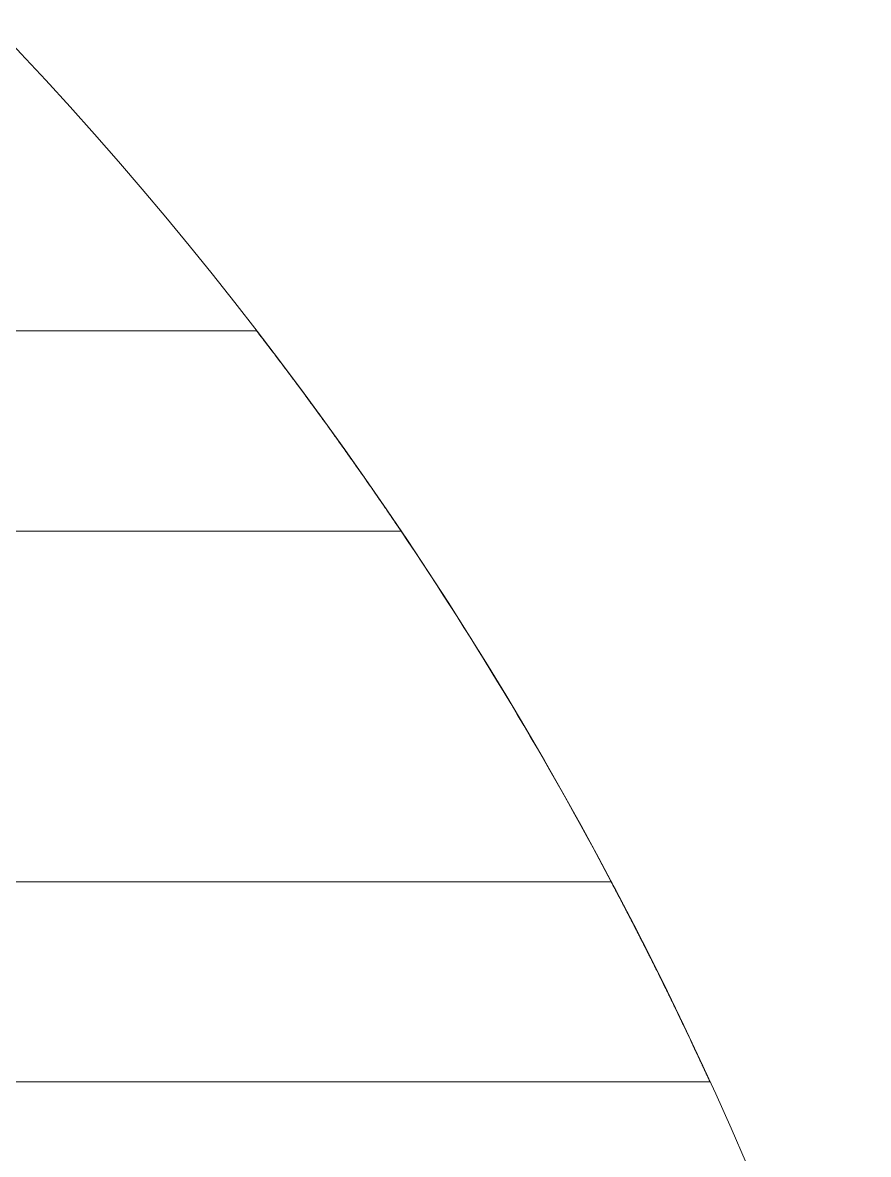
# Model space of a CAD drawing. Header units: millimetres. Extents: x 2680 to 2954, y 1171 to 1387.
# Drawn here: x 2947.2 to 2952.83, y 1288.74 to 1296.28 of the extents above; entities that cross this region are included whole.
import ezdxf

# ---------------------------------------------------------------- set-up
doc = ezdxf.new("R2010")
doc.units = ezdxf.units.MM

msp = doc.modelspace()

# ---------------------------------------------------------------- linework, layer by layer
at = {"color": 7, "linetype": 'Continuous', "lineweight": 15, "extrusion": (-0.253745, -3.38569e-15, 0.967271)}
for p, q in [((2948.758, 1294.2249, 71.5519), (2942.7523, 1294.2249, 69.9764)), ((2949.7196, 1292.8916, 71.8041), (2943.7684, 1292.8916, 70.2429)), ((2951.1181, 1290.5582, 72.171), (2945.141, 1290.5582, 70.603)), ((2951.7766, 1289.2249, 72.3437), (2945.7353, 1289.2249, 70.7589))]:
    msp.add_line(p, q, dxfattribs=at)
for start, end in [(108.92464, 251.07536), (108.92464, 251.07536), (118.71934, 124.8499), (118.71934, 124.8499), (118.71934, 124.8499), (118.71934, 124.8499), (118.71934, 124.8499), (118.71934, 124.8499), (118.71934, 124.8499), (118.71934, 124.8499), (118.71934, 124.8499), (118.71934, 124.8499), (118.71934, 124.8499), (118.71934, 124.8499), (118.71934, 124.8499), (118.71934, 124.8499)]:
    msp.add_arc((-1278.2249, 2850.3351, -679.0231), 25.6667, start, end, dxfattribs=at)
at = {"color": 7, "linetype": 'Continuous', "lineweight": 15}
for points, knots in [([(2949.7196, 1292.8916, 71.8041), (2949.699, 1292.9221, 71.7987), (2949.6578, 1292.9831, 71.7879), (2949.5957, 1293.074, 71.7716), (2949.533, 1293.165, 71.7551), (2949.4699, 1293.2557, 71.7386), (2949.4066, 1293.3458, 71.722), (2949.3451, 1293.4326, 71.7059), (2949.2856, 1293.5159, 71.6902), (2949.2282, 1293.5956, 71.6752), (2949.1715, 1293.6736, 71.6603), (2949.116, 1293.7495, 71.6458), (2949.062, 1293.8227, 71.6316), (2949.0112, 1293.891, 71.6183), (2948.9642, 1293.954, 71.6059), (2948.9256, 1294.0053, 71.5958), (2948.8941, 1294.0469, 71.5875), (2948.8688, 1294.0803, 71.5809), (2948.8458, 1294.1105, 71.5749), (2948.8253, 1294.1373, 71.5695), (2948.8073, 1294.1608, 71.5648), (2948.7917, 1294.1812, 71.5607), (2948.7787, 1294.1981, 71.5573), (2948.7686, 1294.2112, 71.5546), (2948.7622, 1294.2195, 71.5529), (2948.7587, 1294.2241, 71.552), (2948.7582, 1294.2246, 71.5519), (2948.758, 1294.2249, 71.5519)], [0, 0, 0, 0, 0.047362, 0.094761, 0.142124, 0.190916, 0.239748, 0.288538, 0.334892, 0.381286, 0.427635, 0.47571, 0.523838, 0.571902, 0.618188, 0.66447, 0.696129, 0.727813, 0.759468, 0.790381, 0.821322, 0.852231, 0.884384, 0.916575, 0.948725, 0.974319, 1, 1, 1, 1]), ([(2948.758, 1294.2249, 71.5519), (2948.7583, 1294.2246, 71.5519), (2948.7587, 1294.224, 71.552), (2948.7624, 1294.2192, 71.553), (2948.7683, 1294.2116, 71.5545), (2948.7776, 1294.1995, 71.557), (2948.7911, 1294.1819, 71.5605), (2948.81, 1294.1574, 71.5655), (2948.8327, 1294.1276, 71.5714), (2948.8597, 1294.0922, 71.5785), (2948.8909, 1294.0512, 71.5867), (2948.9262, 1294.0044, 71.596), (2948.9648, 1293.9531, 71.6061), (2949.0087, 1293.8945, 71.6176), (2949.0576, 1293.8286, 71.6304), (2949.112, 1293.7549, 71.6447), (2949.1691, 1293.6769, 71.6597), (2949.2245, 1293.6007, 71.6742), (2949.2769, 1293.528, 71.688), (2949.3259, 1293.4595, 71.7008), (2949.376, 1293.3891, 71.714), (2949.4269, 1293.3169, 71.7273), (2949.4787, 1293.243, 71.7409), (2949.5291, 1293.1706, 71.7541), (2949.5778, 1293.0999, 71.7669), (2949.6251, 1293.031, 71.7793), (2949.6724, 1292.9616, 71.7917), (2949.7038, 1292.9149, 71.8), (2949.7196, 1292.8916, 71.8041)], [0, 0, 0, 0, 0.027139, 0.054278, 0.081828, 0.109378, 0.146477, 0.183577, 0.221583, 0.259591, 0.300235, 0.340882, 0.382368, 0.423858, 0.472177, 0.520499, 0.569779, 0.619061, 0.658068, 0.697099, 0.736108, 0.775965, 0.815844, 0.855701, 0.891644, 0.927586, 0.963793, 1, 1, 1, 1]), ([(2949.7196, 1292.8916, 71.8041), (2949.699, 1292.9221, 71.7987), (2949.6578, 1292.9831, 71.7879), (2949.5957, 1293.074, 71.7716), (2949.533, 1293.165, 71.7551), (2949.4699, 1293.2557, 71.7386), (2949.4066, 1293.3458, 71.722), (2949.3451, 1293.4326, 71.7059), (2949.2856, 1293.5159, 71.6902), (2949.2282, 1293.5956, 71.6752), (2949.1715, 1293.6736, 71.6603), (2949.116, 1293.7495, 71.6458), (2949.062, 1293.8227, 71.6316), (2949.0112, 1293.891, 71.6183), (2948.9642, 1293.954, 71.6059), (2948.9256, 1294.0053, 71.5958), (2948.8941, 1294.0469, 71.5875), (2948.8688, 1294.0803, 71.5809), (2948.8458, 1294.1105, 71.5749), (2948.8253, 1294.1373, 71.5695), (2948.8073, 1294.1608, 71.5648), (2948.7917, 1294.1812, 71.5607), (2948.7787, 1294.1981, 71.5573), (2948.7686, 1294.2112, 71.5546), (2948.7622, 1294.2195, 71.5529), (2948.7587, 1294.2241, 71.552), (2948.7582, 1294.2246, 71.5519), (2948.758, 1294.2249, 71.5519)], [0, 0, 0, 0, 0.047362, 0.094761, 0.142124, 0.190916, 0.239749, 0.288537, 0.334893, 0.381286, 0.427635, 0.47571, 0.523838, 0.571902, 0.618189, 0.66447, 0.696129, 0.727813, 0.759468, 0.790382, 0.821322, 0.852232, 0.884384, 0.916576, 0.948724, 0.97432, 1, 1, 1, 1]), ([(2948.758, 1294.2249, 71.5519), (2948.7583, 1294.2246, 71.5519), (2948.7587, 1294.224, 71.552), (2948.7624, 1294.2192, 71.553), (2948.7683, 1294.2116, 71.5545), (2948.7776, 1294.1995, 71.557), (2948.7911, 1294.1819, 71.5605), (2948.81, 1294.1574, 71.5655), (2948.8327, 1294.1276, 71.5714), (2948.8597, 1294.0922, 71.5785), (2948.8909, 1294.0512, 71.5867), (2948.9262, 1294.0044, 71.596), (2948.9648, 1293.9531, 71.6061), (2949.0087, 1293.8945, 71.6176), (2949.0576, 1293.8286, 71.6304), (2949.112, 1293.7549, 71.6447), (2949.1691, 1293.6769, 71.6597), (2949.2245, 1293.6007, 71.6742), (2949.2769, 1293.528, 71.688), (2949.3259, 1293.4595, 71.7008), (2949.376, 1293.3891, 71.714), (2949.4269, 1293.3169, 71.7273), (2949.4787, 1293.243, 71.7409), (2949.5291, 1293.1706, 71.7541), (2949.5778, 1293.0999, 71.7669), (2949.6251, 1293.031, 71.7793), (2949.6724, 1292.9616, 71.7917), (2949.7038, 1292.9149, 71.8), (2949.7196, 1292.8916, 71.8041)], [0, 0, 0, 0, 0.027137, 0.054277, 0.081827, 0.109378, 0.146476, 0.183577, 0.221582, 0.25959, 0.300234, 0.340882, 0.382368, 0.423858, 0.472176, 0.520499, 0.569779, 0.619061, 0.658067, 0.697099, 0.736108, 0.775964, 0.815844, 0.855701, 0.891644, 0.927586, 0.963793, 1, 1, 1, 1]), ([(2949.7196, 1292.8916, 71.8041), (2949.699, 1292.9221, 71.7987), (2949.6578, 1292.9831, 71.7879), (2949.5957, 1293.074, 71.7716), (2949.533, 1293.165, 71.7551), (2949.4699, 1293.2557, 71.7386), (2949.4066, 1293.3458, 71.722), (2949.3451, 1293.4326, 71.7059), (2949.2856, 1293.5159, 71.6902), (2949.2282, 1293.5956, 71.6752), (2949.1715, 1293.6736, 71.6603), (2949.116, 1293.7495, 71.6458), (2949.062, 1293.8227, 71.6316), (2949.0112, 1293.891, 71.6183), (2948.9642, 1293.954, 71.6059), (2948.9256, 1294.0053, 71.5958), (2948.8941, 1294.0469, 71.5875), (2948.8688, 1294.0803, 71.5809), (2948.8458, 1294.1105, 71.5749), (2948.8253, 1294.1373, 71.5695), (2948.8073, 1294.1608, 71.5648), (2948.7917, 1294.1812, 71.5607), (2948.7787, 1294.1981, 71.5573), (2948.7686, 1294.2112, 71.5546), (2948.7622, 1294.2195, 71.5529), (2948.7587, 1294.2241, 71.552), (2948.7582, 1294.2246, 71.5519), (2948.758, 1294.2249, 71.5519)], [0, 0, 0, 0, 0.047362, 0.094761, 0.142124, 0.190916, 0.239749, 0.288537, 0.334893, 0.381286, 0.427635, 0.47571, 0.523838, 0.571902, 0.618189, 0.66447, 0.696129, 0.727813, 0.759468, 0.790382, 0.821322, 0.852232, 0.884384, 0.916576, 0.948724, 0.97432, 1, 1, 1, 1]), ([(2948.758, 1294.2249, 71.5519), (2948.7583, 1294.2246, 71.5519), (2948.7587, 1294.224, 71.552), (2948.7624, 1294.2192, 71.553), (2948.7683, 1294.2116, 71.5545), (2948.7776, 1294.1995, 71.557), (2948.7911, 1294.1819, 71.5605), (2948.81, 1294.1574, 71.5655), (2948.8327, 1294.1276, 71.5714), (2948.8597, 1294.0922, 71.5785), (2948.8909, 1294.0512, 71.5867), (2948.9262, 1294.0044, 71.596), (2948.9648, 1293.9531, 71.6061), (2949.0087, 1293.8945, 71.6176), (2949.0576, 1293.8286, 71.6304), (2949.112, 1293.7549, 71.6447), (2949.1691, 1293.6769, 71.6597), (2949.2245, 1293.6007, 71.6742), (2949.2769, 1293.528, 71.688), (2949.3259, 1293.4595, 71.7008), (2949.376, 1293.3891, 71.714), (2949.4269, 1293.3169, 71.7273), (2949.4787, 1293.243, 71.7409), (2949.5291, 1293.1706, 71.7541), (2949.5778, 1293.0999, 71.7669), (2949.6251, 1293.031, 71.7793), (2949.6724, 1292.9616, 71.7917), (2949.7038, 1292.9149, 71.8), (2949.7196, 1292.8916, 71.8041)], [0, 0, 0, 0, 0.027137, 0.054277, 0.081827, 0.109378, 0.146476, 0.183577, 0.221582, 0.25959, 0.300234, 0.340882, 0.382368, 0.423858, 0.472176, 0.520499, 0.569779, 0.619061, 0.658067, 0.697099, 0.736108, 0.775964, 0.815844, 0.855701, 0.891644, 0.927586, 0.963793, 1, 1, 1, 1]), ([(2948.758, 1294.2249, 71.5519), (2948.7583, 1294.2246, 71.5519), (2948.7587, 1294.224, 71.552), (2948.7624, 1294.2192, 71.553), (2948.7683, 1294.2116, 71.5545), (2948.7776, 1294.1995, 71.557), (2948.7911, 1294.1819, 71.5605), (2948.81, 1294.1574, 71.5655), (2948.8327, 1294.1276, 71.5714), (2948.8597, 1294.0922, 71.5785), (2948.8909, 1294.0512, 71.5867), (2948.9262, 1294.0044, 71.596), (2948.9648, 1293.9531, 71.6061), (2949.0087, 1293.8945, 71.6176), (2949.0576, 1293.8286, 71.6304), (2949.112, 1293.7549, 71.6447), (2949.1691, 1293.6769, 71.6597), (2949.2245, 1293.6007, 71.6742), (2949.2769, 1293.528, 71.688), (2949.3259, 1293.4595, 71.7008), (2949.376, 1293.3891, 71.714), (2949.4269, 1293.3169, 71.7273), (2949.4787, 1293.243, 71.7409), (2949.5291, 1293.1706, 71.7541), (2949.5778, 1293.0999, 71.7669), (2949.6251, 1293.031, 71.7793), (2949.6724, 1292.9616, 71.7917), (2949.7038, 1292.9149, 71.8), (2949.7196, 1292.8916, 71.8041)], [0, 0, 0, 0, 0.027139, 0.054277, 0.081827, 0.109377, 0.146475, 0.183578, 0.221583, 0.25959, 0.300234, 0.340883, 0.382368, 0.423858, 0.472177, 0.520499, 0.569778, 0.619061, 0.658067, 0.697099, 0.736108, 0.775964, 0.815844, 0.855701, 0.891644, 0.927586, 0.963793, 1, 1, 1, 1]), ([(2949.7196, 1292.8916, 71.8041), (2949.699, 1292.9221, 71.7987), (2949.6578, 1292.9831, 71.7879), (2949.5957, 1293.074, 71.7716), (2949.533, 1293.165, 71.7551), (2949.4699, 1293.2557, 71.7386), (2949.4066, 1293.3458, 71.722), (2949.3451, 1293.4326, 71.7059), (2949.2856, 1293.5159, 71.6902), (2949.2282, 1293.5956, 71.6752), (2949.1715, 1293.6736, 71.6603), (2949.116, 1293.7495, 71.6458), (2949.062, 1293.8227, 71.6316), (2949.0112, 1293.891, 71.6183), (2948.9642, 1293.954, 71.6059), (2948.9256, 1294.0053, 71.5958), (2948.8941, 1294.0469, 71.5875), (2948.8688, 1294.0803, 71.5809), (2948.8458, 1294.1105, 71.5749), (2948.8253, 1294.1373, 71.5695), (2948.8073, 1294.1608, 71.5648), (2948.7917, 1294.1812, 71.5607), (2948.7787, 1294.1981, 71.5573), (2948.7686, 1294.2112, 71.5546), (2948.7622, 1294.2195, 71.5529), (2948.7587, 1294.2241, 71.552), (2948.7582, 1294.2246, 71.5519), (2948.758, 1294.2249, 71.5519)], [0, 0, 0, 0, 0.0473616, 0.0947614, 0.1421239, 0.1909159, 0.2397489, 0.2885374, 0.3348931, 0.3812856, 0.4276354, 0.4757103, 0.5238387, 0.5719021, 0.6181897, 0.6644704, 0.6961305, 0.7278141, 0.759469, 0.7903815, 0.8213233, 0.8522302, 0.8843852, 0.916577, 0.9487244, 0.97432, 1, 1, 1, 1]), ([(2948.758, 1294.2249, 71.5519), (2948.7583, 1294.2246, 71.5519), (2948.7587, 1294.224, 71.552), (2948.7624, 1294.2192, 71.553), (2948.7683, 1294.2116, 71.5545), (2948.7776, 1294.1995, 71.557), (2948.7911, 1294.1819, 71.5605), (2948.81, 1294.1574, 71.5655), (2948.8327, 1294.1276, 71.5714), (2948.8597, 1294.0922, 71.5785), (2948.8909, 1294.0512, 71.5867), (2948.9262, 1294.0044, 71.596), (2948.9648, 1293.9531, 71.6061), (2949.0087, 1293.8945, 71.6176), (2949.0576, 1293.8286, 71.6304), (2949.112, 1293.7549, 71.6447), (2949.1691, 1293.6769, 71.6597), (2949.2245, 1293.6007, 71.6742), (2949.2769, 1293.528, 71.688), (2949.3259, 1293.4595, 71.7008), (2949.376, 1293.3891, 71.714), (2949.4269, 1293.3169, 71.7273), (2949.4787, 1293.243, 71.7409), (2949.5291, 1293.1706, 71.7541), (2949.5778, 1293.0999, 71.7669), (2949.6251, 1293.031, 71.7793), (2949.6724, 1292.9616, 71.7917), (2949.7038, 1292.9149, 71.8), (2949.7196, 1292.8916, 71.8041)], [0, 0, 0, 0, 0.027137, 0.054277, 0.081827, 0.109378, 0.146476, 0.183577, 0.221582, 0.25959, 0.300234, 0.340882, 0.382368, 0.423858, 0.472176, 0.520499, 0.569779, 0.619061, 0.658067, 0.697099, 0.736108, 0.775964, 0.815844, 0.855701, 0.891644, 0.927586, 0.963793, 1, 1, 1, 1]), ([(2948.758, 1294.2249, 71.5519), (2948.7583, 1294.2246, 71.5519), (2948.7587, 1294.224, 71.552), (2948.7624, 1294.2192, 71.553), (2948.7683, 1294.2116, 71.5545), (2948.7776, 1294.1995, 71.557), (2948.7911, 1294.1819, 71.5605), (2948.81, 1294.1574, 71.5655), (2948.8327, 1294.1276, 71.5714), (2948.8597, 1294.0922, 71.5785), (2948.8909, 1294.0512, 71.5867), (2948.9262, 1294.0044, 71.596), (2948.9648, 1293.9531, 71.6061), (2949.0087, 1293.8945, 71.6176), (2949.0576, 1293.8286, 71.6304), (2949.112, 1293.7549, 71.6447), (2949.1691, 1293.6769, 71.6597), (2949.2245, 1293.6007, 71.6742), (2949.2769, 1293.528, 71.688), (2949.3259, 1293.4595, 71.7008), (2949.376, 1293.3891, 71.714), (2949.4269, 1293.3169, 71.7273), (2949.4787, 1293.243, 71.7409), (2949.5291, 1293.1706, 71.7541), (2949.5778, 1293.0999, 71.7669), (2949.6251, 1293.031, 71.7793), (2949.6724, 1292.9616, 71.7917), (2949.7038, 1292.9149, 71.8), (2949.7196, 1292.8916, 71.8041)], [0, 0, 0, 0, 0.0271382, 0.0542773, 0.0818273, 0.1093779, 0.1464764, 0.1835767, 0.2215821, 0.2595907, 0.3002342, 0.3408818, 0.3823684, 0.4238582, 0.4721763, 0.5204986, 0.5697783, 0.6190611, 0.6580676, 0.697099, 0.7361081, 0.7759645, 0.8158438, 0.8557012, 0.8916439, 0.9275865, 0.9637934, 1, 1, 1, 1]), ([(2948.758, 1294.2249, 71.5519), (2948.7583, 1294.2246, 71.5519), (2948.7587, 1294.224, 71.552), (2948.7624, 1294.2192, 71.553), (2948.7683, 1294.2116, 71.5546), (2948.7776, 1294.1995, 71.557), (2948.7911, 1294.1819, 71.5605), (2948.81, 1294.1574, 71.5655), (2948.8327, 1294.1276, 71.5714), (2948.8597, 1294.0922, 71.5785), (2948.8909, 1294.0512, 71.5867), (2948.9262, 1294.0044, 71.596), (2948.9648, 1293.9531, 71.6061), (2949.0087, 1293.8945, 71.6176), (2949.0576, 1293.8286, 71.6304), (2949.112, 1293.7549, 71.6447), (2949.1691, 1293.6769, 71.6597), (2949.2245, 1293.6007, 71.6742), (2949.2769, 1293.528, 71.688), (2949.3259, 1293.4595, 71.7008), (2949.376, 1293.3891, 71.714), (2949.4269, 1293.3169, 71.7273), (2949.4787, 1293.243, 71.7409), (2949.5291, 1293.1706, 71.7541), (2949.5778, 1293.0999, 71.7669), (2949.6251, 1293.031, 71.7793), (2949.6724, 1292.9616, 71.7917), (2949.7038, 1292.9149, 71.8), (2949.7196, 1292.8916, 71.8041)], [0, 0, 0, 0, 0.027139, 0.054277, 0.081827, 0.109378, 0.146477, 0.183577, 0.221583, 0.259591, 0.300235, 0.340882, 0.382369, 0.423858, 0.472176, 0.520499, 0.569779, 0.619061, 0.658068, 0.697099, 0.736108, 0.775965, 0.815844, 0.855701, 0.891644, 0.927586, 0.963793, 1, 1, 1, 1]), ([(2949.7196, 1292.8916, 71.8041), (2949.699, 1292.9221, 71.7987), (2949.6578, 1292.9831, 71.7879), (2949.5957, 1293.074, 71.7716), (2949.533, 1293.165, 71.7551), (2949.4699, 1293.2557, 71.7386), (2949.4066, 1293.3458, 71.722), (2949.3451, 1293.4326, 71.7059), (2949.2856, 1293.5159, 71.6902), (2949.2282, 1293.5956, 71.6752), (2949.1715, 1293.6736, 71.6603), (2949.116, 1293.7495, 71.6458), (2949.062, 1293.8227, 71.6316), (2949.0112, 1293.891, 71.6183), (2948.9642, 1293.954, 71.6059), (2948.9256, 1294.0053, 71.5958), (2948.8941, 1294.0469, 71.5875), (2948.8688, 1294.0803, 71.5809), (2948.8458, 1294.1105, 71.5749), (2948.8253, 1294.1373, 71.5695), (2948.8073, 1294.1608, 71.5648), (2948.7917, 1294.1812, 71.5607), (2948.7787, 1294.1981, 71.5573), (2948.7686, 1294.2112, 71.5546), (2948.7622, 1294.2195, 71.5529), (2948.7587, 1294.2241, 71.552), (2948.7582, 1294.2246, 71.5519), (2948.758, 1294.2249, 71.5519)], [0, 0, 0, 0, 0.047362, 0.094761, 0.142124, 0.190916, 0.239749, 0.288537, 0.334893, 0.381286, 0.427635, 0.47571, 0.523838, 0.571902, 0.618189, 0.66447, 0.696129, 0.727813, 0.759468, 0.790382, 0.821322, 0.852232, 0.884384, 0.916576, 0.948724, 0.97432, 1, 1, 1, 1]), ([(2949.7196, 1292.8916, 71.8041), (2949.699, 1292.9221, 71.7987), (2949.6578, 1292.9831, 71.7879), (2949.5957, 1293.074, 71.7716), (2949.533, 1293.165, 71.7551), (2949.4699, 1293.2557, 71.7386), (2949.4066, 1293.3458, 71.722), (2949.3451, 1293.4326, 71.7059), (2949.2856, 1293.5159, 71.6902), (2949.2282, 1293.5956, 71.6752), (2949.1715, 1293.6736, 71.6603), (2949.116, 1293.7495, 71.6458), (2949.062, 1293.8227, 71.6316), (2949.0112, 1293.891, 71.6183), (2948.9642, 1293.954, 71.6059), (2948.9256, 1294.0053, 71.5958), (2948.8941, 1294.0469, 71.5875), (2948.8688, 1294.0803, 71.5809), (2948.8458, 1294.1105, 71.5749), (2948.8253, 1294.1373, 71.5695), (2948.8073, 1294.1608, 71.5648), (2948.7917, 1294.1812, 71.5607), (2948.7787, 1294.1981, 71.5573), (2948.7686, 1294.2112, 71.5546), (2948.7622, 1294.2195, 71.5529), (2948.7587, 1294.2241, 71.552), (2948.7582, 1294.2246, 71.5519), (2948.758, 1294.2249, 71.5519)], [0, 0, 0, 0, 0.047362, 0.094761, 0.142124, 0.190916, 0.239748, 0.288538, 0.334892, 0.381286, 0.427635, 0.47571, 0.523838, 0.571901, 0.618188, 0.664469, 0.69613, 0.727813, 0.759467, 0.79038, 0.821322, 0.85223, 0.884384, 0.916574, 0.948724, 0.974319, 1, 1, 1, 1]), ([(2949.7196, 1292.8916, 71.8041), (2949.699, 1292.9221, 71.7987), (2949.6578, 1292.9831, 71.7879), (2949.5957, 1293.074, 71.7716), (2949.533, 1293.165, 71.7551), (2949.4699, 1293.2557, 71.7386), (2949.4066, 1293.3458, 71.722), (2949.3451, 1293.4326, 71.7059), (2949.2856, 1293.5159, 71.6902), (2949.2282, 1293.5956, 71.6752), (2949.1715, 1293.6736, 71.6603), (2949.116, 1293.7495, 71.6458), (2949.062, 1293.8227, 71.6316), (2949.0112, 1293.891, 71.6183), (2948.9642, 1293.954, 71.6059), (2948.9256, 1294.0053, 71.5958), (2948.8941, 1294.0469, 71.5875), (2948.8688, 1294.0803, 71.5809), (2948.8458, 1294.1105, 71.5749), (2948.8253, 1294.1373, 71.5695), (2948.8073, 1294.1608, 71.5648), (2948.7917, 1294.1812, 71.5607), (2948.7787, 1294.1981, 71.5573), (2948.7686, 1294.2112, 71.5546), (2948.7622, 1294.2195, 71.5529), (2948.7587, 1294.2241, 71.552), (2948.7582, 1294.2246, 71.5519), (2948.758, 1294.2249, 71.5519)], [0, 0, 0, 0, 0.047362, 0.094761, 0.142124, 0.190916, 0.239748, 0.288538, 0.334892, 0.381286, 0.427635, 0.47571, 0.523838, 0.571902, 0.618188, 0.66447, 0.696129, 0.727813, 0.759468, 0.790381, 0.821322, 0.852231, 0.884384, 0.916575, 0.948725, 0.97432, 1, 1, 1, 1]), ([(2951.1181, 1290.5582, 72.171), (2951.1323, 1290.5314, 72.1747), (2951.1608, 1290.4775, 72.1822), (2951.203, 1290.3969, 72.1932), (2951.2451, 1290.3158, 72.2043), (2951.2869, 1290.2345, 72.2152), (2951.3282, 1290.1533, 72.2261), (2951.3683, 1290.0741, 72.2366), (2951.407, 1289.9969, 72.2468), (2951.4442, 1289.9221, 72.2565), (2951.4805, 1289.8485, 72.266), (2951.5157, 1289.7765, 72.2753), (2951.5498, 1289.7064, 72.2842), (2951.5807, 1289.6423, 72.2923), (2951.6086, 1289.5839, 72.2996), (2951.6337, 1289.5312, 72.3062), (2951.6574, 1289.4811, 72.3124), (2951.6794, 1289.4343, 72.3182), (2951.6997, 1289.391, 72.3235), (2951.7169, 1289.3541, 72.3281), (2951.7314, 1289.323, 72.3318), (2951.7433, 1289.2972, 72.335), (2951.7536, 1289.2748, 72.3377), (2951.7622, 1289.2563, 72.3399), (2951.7689, 1289.2417, 72.3417), (2951.7734, 1289.2319, 72.3429), (2951.7761, 1289.226, 72.3436), (2951.7765, 1289.2253, 72.3437), (2951.7766, 1289.2249, 72.3437)], [0, 0, 0, 0, 0.041279, 0.082587, 0.123864, 0.166303, 0.208775, 0.251211, 0.292522, 0.333867, 0.375175, 0.417922, 0.460712, 0.503455, 0.541102, 0.578783, 0.616428, 0.655468, 0.69455, 0.733588, 0.766951, 0.800342, 0.833704, 0.868214, 0.902758, 0.937267, 0.968581, 1, 1, 1, 1]), ([(2951.7766, 1289.2249, 72.3437), (2951.7764, 1289.2255, 72.3436), (2951.7758, 1289.2266, 72.3435), (2951.7715, 1289.2361, 72.3424), (2951.764, 1289.2523, 72.3404), (2951.7528, 1289.2768, 72.3375), (2951.738, 1289.3087, 72.3336), (2951.7198, 1289.3479, 72.3288), (2951.6985, 1289.3937, 72.3232), (2951.674, 1289.446, 72.3168), (2951.6463, 1289.5046, 72.3095), (2951.6152, 1289.5702, 72.3014), (2951.5809, 1289.6419, 72.2924), (2951.5432, 1289.7201, 72.2825), (2951.5027, 1289.8032, 72.2719), (2951.4638, 1289.8824, 72.2617), (2951.4275, 1289.9556, 72.2521), (2951.3946, 1290.0218, 72.2435), (2951.3605, 1290.0896, 72.2345), (2951.3253, 1290.1591, 72.2253), (2951.2892, 1290.2299, 72.2158), (2951.2538, 1290.2987, 72.2066), (2951.2194, 1290.3652, 72.1976), (2951.186, 1290.4293, 72.1888), (2951.1523, 1290.4937, 72.1799), (2951.1295, 1290.5367, 72.174), (2951.1181, 1290.5582, 72.171)], [0, 0, 0, 0, 0.039561, 0.079335, 0.12441, 0.169485, 0.215818, 0.262152, 0.308233, 0.354317, 0.401572, 0.448829, 0.498157, 0.547488, 0.598004, 0.648522, 0.684718, 0.72094, 0.757138, 0.794198, 0.831281, 0.868343, 0.901135, 0.933927, 0.966964, 1, 1, 1, 1]), ([(2951.1181, 1290.5582, 72.171), (2951.1338, 1290.5287, 72.1751), (2951.165, 1290.4695, 72.1833), (2951.2116, 1290.3804, 72.1955), (2951.2577, 1290.2913, 72.2076), (2951.302, 1290.2048, 72.2192), (2951.3443, 1290.1217, 72.2303), (2951.3843, 1290.0422, 72.2408), (2951.4237, 1289.9633, 72.2511), (2951.4623, 1289.8856, 72.2612), (2951.4997, 1289.8094, 72.2711), (2951.534, 1289.7388, 72.2801), (2951.5654, 1289.674, 72.2883), (2951.5939, 1289.6147, 72.2958), (2951.621, 1289.5579, 72.3029), (2951.6466, 1289.5039, 72.3096), (2951.6706, 1289.4532, 72.3159), (2951.6912, 1289.4091, 72.3213), (2951.7089, 1289.3712, 72.326), (2951.724, 1289.3389, 72.3299), (2951.7374, 1289.31, 72.3334), (2951.7491, 1289.2848, 72.3365), (2951.7588, 1289.2636, 72.3391), (2951.766, 1289.2481, 72.3409), (2951.7709, 1289.2373, 72.3422), (2951.7742, 1289.2302, 72.3431), (2951.7762, 1289.2257, 72.3436), (2951.7765, 1289.2252, 72.3437), (2951.7766, 1289.2249, 72.3437)], [0, 0, 0, 0, 0.045406, 0.090812, 0.136876, 0.18294, 0.225435, 0.267965, 0.310458, 0.354422, 0.398432, 0.442392, 0.481216, 0.520073, 0.558892, 0.599159, 0.639469, 0.67973, 0.71404, 0.748381, 0.78269, 0.81821, 0.853767, 0.889286, 0.916821, 0.944355, 0.972177, 1, 1, 1, 1]), ([(2951.1181, 1290.5582, 72.171), (2951.1338, 1290.5287, 72.1751), (2951.165, 1290.4695, 72.1833), (2951.2116, 1290.3804, 72.1955), (2951.2577, 1290.2913, 72.2076), (2951.302, 1290.2048, 72.2192), (2951.3443, 1290.1217, 72.2303), (2951.3843, 1290.0422, 72.2408), (2951.4237, 1289.9633, 72.2511), (2951.4623, 1289.8856, 72.2612), (2951.4997, 1289.8094, 72.2711), (2951.534, 1289.7388, 72.2801), (2951.5654, 1289.674, 72.2883), (2951.5939, 1289.6147, 72.2958), (2951.621, 1289.5579, 72.3029), (2951.6466, 1289.5039, 72.3096), (2951.6706, 1289.4532, 72.3159), (2951.6912, 1289.4091, 72.3213), (2951.7089, 1289.3712, 72.326), (2951.724, 1289.3389, 72.3299), (2951.7374, 1289.31, 72.3334), (2951.7491, 1289.2848, 72.3365), (2951.7588, 1289.2636, 72.3391), (2951.766, 1289.2481, 72.3409), (2951.7709, 1289.2373, 72.3422), (2951.7742, 1289.2302, 72.3431), (2951.7762, 1289.2257, 72.3436), (2951.7765, 1289.2252, 72.3437), (2951.7766, 1289.2249, 72.3437)], [0, 0, 0, 0, 0.045406, 0.090812, 0.136876, 0.18294, 0.225435, 0.267965, 0.310458, 0.354422, 0.398432, 0.442392, 0.481216, 0.520073, 0.558892, 0.599159, 0.639469, 0.67973, 0.71404, 0.748381, 0.78269, 0.81821, 0.853767, 0.889286, 0.916821, 0.944355, 0.972177, 1, 1, 1, 1]), ([(2951.7766, 1289.2249, 72.3437), (2951.7764, 1289.2255, 72.3436), (2951.7758, 1289.2266, 72.3435), (2951.7715, 1289.2361, 72.3424), (2951.764, 1289.2523, 72.3404), (2951.7528, 1289.2768, 72.3375), (2951.738, 1289.3087, 72.3336), (2951.7198, 1289.3479, 72.3288), (2951.6985, 1289.3937, 72.3232), (2951.674, 1289.446, 72.3168), (2951.6463, 1289.5046, 72.3095), (2951.6152, 1289.5702, 72.3014), (2951.5809, 1289.6419, 72.2924), (2951.5432, 1289.7201, 72.2825), (2951.5027, 1289.8032, 72.2719), (2951.4638, 1289.8824, 72.2617), (2951.4275, 1289.9556, 72.2521), (2951.3946, 1290.0218, 72.2435), (2951.3605, 1290.0896, 72.2345), (2951.3253, 1290.1591, 72.2253), (2951.2892, 1290.2299, 72.2158), (2951.2538, 1290.2987, 72.2066), (2951.2194, 1290.3652, 72.1976), (2951.186, 1290.4293, 72.1888), (2951.1523, 1290.4937, 72.1799), (2951.1295, 1290.5367, 72.174), (2951.1181, 1290.5582, 72.171)], [0, 0, 0, 0, 0.0395604, 0.0793354, 0.1244089, 0.1694844, 0.2158177, 0.2621518, 0.308234, 0.3543165, 0.4015714, 0.4488284, 0.4981574, 0.5474884, 0.5980036, 0.6485215, 0.6847179, 0.7209395, 0.7571381, 0.7941978, 0.8312815, 0.8683428, 0.9011346, 0.9339272, 0.9669637, 1, 1, 1, 1]), ([(2951.7766, 1289.2249, 72.3437), (2951.7764, 1289.2255, 72.3436), (2951.7758, 1289.2266, 72.3435), (2951.7715, 1289.2361, 72.3424), (2951.764, 1289.2523, 72.3404), (2951.7528, 1289.2768, 72.3375), (2951.738, 1289.3087, 72.3336), (2951.7198, 1289.3479, 72.3288), (2951.6985, 1289.3937, 72.3232), (2951.674, 1289.446, 72.3168), (2951.6463, 1289.5046, 72.3095), (2951.6152, 1289.5702, 72.3014), (2951.5809, 1289.6419, 72.2924), (2951.5432, 1289.7201, 72.2825), (2951.5027, 1289.8032, 72.2719), (2951.4638, 1289.8824, 72.2617), (2951.4275, 1289.9556, 72.2521), (2951.3946, 1290.0218, 72.2435), (2951.3605, 1290.0896, 72.2345), (2951.3253, 1290.1591, 72.2253), (2951.2892, 1290.2299, 72.2158), (2951.2538, 1290.2987, 72.2066), (2951.2194, 1290.3652, 72.1976), (2951.186, 1290.4293, 72.1888), (2951.1523, 1290.4937, 72.1799), (2951.1295, 1290.5367, 72.174), (2951.1181, 1290.5582, 72.171)], [0, 0, 0, 0, 0.0395604, 0.0793354, 0.1244089, 0.1694844, 0.2158177, 0.2621518, 0.308234, 0.3543165, 0.4015714, 0.4488284, 0.4981574, 0.5474884, 0.5980036, 0.6485215, 0.6847179, 0.7209395, 0.7571381, 0.7941978, 0.8312815, 0.8683428, 0.9011346, 0.9339272, 0.9669637, 1, 1, 1, 1]), ([(2951.7766, 1289.2249, 72.3437), (2951.7764, 1289.2255, 72.3436), (2951.7758, 1289.2266, 72.3435), (2951.7715, 1289.2361, 72.3424), (2951.764, 1289.2523, 72.3404), (2951.7528, 1289.2768, 72.3375), (2951.738, 1289.3087, 72.3336), (2951.7198, 1289.3479, 72.3288), (2951.6985, 1289.3937, 72.3232), (2951.674, 1289.446, 72.3168), (2951.6463, 1289.5046, 72.3095), (2951.6152, 1289.5702, 72.3014), (2951.5809, 1289.6419, 72.2924), (2951.5432, 1289.7201, 72.2825), (2951.5027, 1289.8032, 72.2719), (2951.4638, 1289.8824, 72.2617), (2951.4275, 1289.9556, 72.2521), (2951.3946, 1290.0218, 72.2435), (2951.3605, 1290.0896, 72.2345), (2951.3253, 1290.1591, 72.2253), (2951.2892, 1290.2299, 72.2158), (2951.2538, 1290.2987, 72.2066), (2951.2194, 1290.3652, 72.1976), (2951.186, 1290.4293, 72.1888), (2951.1523, 1290.4937, 72.1799), (2951.1295, 1290.5367, 72.174), (2951.1181, 1290.5582, 72.171)], [0, 0, 0, 0, 0.0395604, 0.0793354, 0.1244089, 0.1694844, 0.2158177, 0.2621518, 0.308234, 0.3543165, 0.4015714, 0.4488284, 0.4981574, 0.5474884, 0.5980036, 0.6485215, 0.6847179, 0.7209395, 0.7571381, 0.7941978, 0.8312815, 0.8683428, 0.9011346, 0.9339272, 0.9669637, 1, 1, 1, 1]), ([(2951.1181, 1290.5582, 72.171), (2951.1338, 1290.5287, 72.1751), (2951.165, 1290.4695, 72.1833), (2951.2116, 1290.3804, 72.1955), (2951.2577, 1290.2913, 72.2076), (2951.302, 1290.2048, 72.2192), (2951.3443, 1290.1217, 72.2303), (2951.3843, 1290.0422, 72.2408), (2951.4237, 1289.9633, 72.2511), (2951.4623, 1289.8856, 72.2612), (2951.4997, 1289.8094, 72.2711), (2951.534, 1289.7388, 72.2801), (2951.5654, 1289.674, 72.2883), (2951.5939, 1289.6147, 72.2958), (2951.621, 1289.5579, 72.3029), (2951.6466, 1289.5039, 72.3096), (2951.6706, 1289.4532, 72.3159), (2951.6912, 1289.4091, 72.3213), (2951.7089, 1289.3712, 72.326), (2951.724, 1289.3389, 72.3299), (2951.7374, 1289.31, 72.3334), (2951.7491, 1289.2848, 72.3365), (2951.7588, 1289.2636, 72.3391), (2951.766, 1289.2481, 72.3409), (2951.7709, 1289.2373, 72.3422), (2951.7742, 1289.2302, 72.3431), (2951.7762, 1289.2257, 72.3436), (2951.7765, 1289.2252, 72.3437), (2951.7766, 1289.2249, 72.3437)], [0, 0, 0, 0, 0.045406, 0.090812, 0.136876, 0.18294, 0.225435, 0.267965, 0.310457, 0.354422, 0.398432, 0.442392, 0.481216, 0.520073, 0.558892, 0.599158, 0.639469, 0.679731, 0.71404, 0.748382, 0.78269, 0.818211, 0.853767, 0.889285, 0.916821, 0.944355, 0.972177, 1, 1, 1, 1]), ([(2951.1181, 1290.5582, 72.171), (2951.1323, 1290.5314, 72.1747), (2951.1608, 1290.4775, 72.1822), (2951.203, 1290.3969, 72.1932), (2951.2451, 1290.3158, 72.2043), (2951.2869, 1290.2345, 72.2152), (2951.3282, 1290.1533, 72.2261), (2951.3683, 1290.0741, 72.2366), (2951.407, 1289.9969, 72.2468), (2951.4442, 1289.9221, 72.2565), (2951.4805, 1289.8485, 72.266), (2951.5157, 1289.7765, 72.2753), (2951.5498, 1289.7064, 72.2842), (2951.5807, 1289.6423, 72.2923), (2951.6086, 1289.5839, 72.2996), (2951.6337, 1289.5312, 72.3062), (2951.6574, 1289.4811, 72.3124), (2951.6794, 1289.4343, 72.3182), (2951.6997, 1289.391, 72.3235), (2951.7169, 1289.3541, 72.3281), (2951.7314, 1289.323, 72.3318), (2951.7433, 1289.2972, 72.335), (2951.7536, 1289.2748, 72.3377), (2951.7622, 1289.2563, 72.3399), (2951.7689, 1289.2417, 72.3417), (2951.7734, 1289.2319, 72.3429), (2951.7761, 1289.226, 72.3436), (2951.7765, 1289.2253, 72.3437), (2951.7766, 1289.2249, 72.3437)], [0, 0, 0, 0, 0.041279, 0.082587, 0.123864, 0.166303, 0.208775, 0.251211, 0.292522, 0.333867, 0.375175, 0.417922, 0.460713, 0.503455, 0.541103, 0.578784, 0.616428, 0.655469, 0.694552, 0.733588, 0.766951, 0.800343, 0.833704, 0.868214, 0.902758, 0.937268, 0.968582, 1, 1, 1, 1]), ([(2951.7766, 1289.2249, 72.3437), (2951.7764, 1289.2255, 72.3436), (2951.7758, 1289.2266, 72.3435), (2951.7715, 1289.2361, 72.3424), (2951.764, 1289.2523, 72.3404), (2951.7528, 1289.2768, 72.3375), (2951.738, 1289.3087, 72.3336), (2951.7198, 1289.3479, 72.3288), (2951.6985, 1289.3937, 72.3232), (2951.674, 1289.446, 72.3168), (2951.6463, 1289.5046, 72.3095), (2951.6152, 1289.5702, 72.3014), (2951.5809, 1289.6419, 72.2924), (2951.5432, 1289.7201, 72.2825), (2951.5027, 1289.8032, 72.2719), (2951.4638, 1289.8824, 72.2617), (2951.4275, 1289.9556, 72.2521), (2951.3946, 1290.0218, 72.2435), (2951.3605, 1290.0896, 72.2345), (2951.3253, 1290.1591, 72.2253), (2951.2892, 1290.2299, 72.2158), (2951.2538, 1290.2987, 72.2066), (2951.2194, 1290.3652, 72.1976), (2951.186, 1290.4293, 72.1888), (2951.1523, 1290.4937, 72.1799), (2951.1295, 1290.5367, 72.174), (2951.1181, 1290.5582, 72.171)], [0, 0, 0, 0, 0.03956, 0.079334, 0.124409, 0.169484, 0.215816, 0.262152, 0.308234, 0.354317, 0.401572, 0.448828, 0.498158, 0.547488, 0.598004, 0.648522, 0.684719, 0.720939, 0.757138, 0.794197, 0.831281, 0.868343, 0.901135, 0.933927, 0.966964, 1, 1, 1, 1]), ([(2951.1181, 1290.5582, 72.171), (2951.1323, 1290.5314, 72.1747), (2951.1608, 1290.4775, 72.1822), (2951.203, 1290.3969, 72.1932), (2951.2451, 1290.3158, 72.2043), (2951.2869, 1290.2345, 72.2152), (2951.3282, 1290.1533, 72.2261), (2951.3683, 1290.0741, 72.2366), (2951.407, 1289.9969, 72.2468), (2951.4442, 1289.9221, 72.2565), (2951.4805, 1289.8485, 72.266), (2951.5157, 1289.7765, 72.2753), (2951.5498, 1289.7064, 72.2842), (2951.5807, 1289.6423, 72.2923), (2951.6086, 1289.5839, 72.2996), (2951.6337, 1289.5312, 72.3062), (2951.6574, 1289.4811, 72.3124), (2951.6794, 1289.4343, 72.3182), (2951.6997, 1289.391, 72.3235), (2951.7169, 1289.3541, 72.3281), (2951.7314, 1289.323, 72.3318), (2951.7433, 1289.2972, 72.335), (2951.7536, 1289.2748, 72.3377), (2951.7622, 1289.2563, 72.3399), (2951.7689, 1289.2417, 72.3417), (2951.7734, 1289.2319, 72.3429), (2951.7761, 1289.226, 72.3436), (2951.7765, 1289.2253, 72.3437), (2951.7766, 1289.2249, 72.3437)], [0, 0, 0, 0, 0.0412789, 0.0825872, 0.1238644, 0.1663029, 0.2087751, 0.2512109, 0.2925218, 0.3338667, 0.375175, 0.4179218, 0.4607122, 0.5034547, 0.5411027, 0.5787836, 0.6164276, 0.6554687, 0.694551, 0.7335879, 0.7669507, 0.8003428, 0.8337043, 0.868214, 0.9027585, 0.9372678, 0.9685812, 1, 1, 1, 1]), ([(2951.7766, 1289.2249, 72.3437), (2951.7764, 1289.2255, 72.3436), (2951.7758, 1289.2266, 72.3435), (2951.7715, 1289.2361, 72.3424), (2951.764, 1289.2523, 72.3404), (2951.7528, 1289.2768, 72.3375), (2951.738, 1289.3087, 72.3336), (2951.7198, 1289.3479, 72.3288), (2951.6985, 1289.3937, 72.3232), (2951.674, 1289.446, 72.3168), (2951.6463, 1289.5046, 72.3095), (2951.6152, 1289.5702, 72.3014), (2951.5809, 1289.6419, 72.2924), (2951.5432, 1289.7201, 72.2825), (2951.5027, 1289.8032, 72.2719), (2951.4638, 1289.8824, 72.2617), (2951.4275, 1289.9556, 72.2521), (2951.3946, 1290.0218, 72.2435), (2951.3605, 1290.0896, 72.2345), (2951.3253, 1290.1591, 72.2253), (2951.2892, 1290.2299, 72.2158), (2951.2538, 1290.2987, 72.2066), (2951.2194, 1290.3652, 72.1976), (2951.186, 1290.4293, 72.1888), (2951.1523, 1290.4937, 72.1799), (2951.1295, 1290.5367, 72.174), (2951.1181, 1290.5582, 72.171)], [0, 0, 0, 0, 0.039562, 0.079335, 0.12441, 0.169486, 0.215818, 0.262153, 0.308234, 0.354318, 0.401572, 0.448829, 0.498157, 0.547488, 0.598004, 0.648521, 0.684718, 0.72094, 0.757138, 0.794198, 0.831282, 0.868343, 0.901135, 0.933927, 0.966964, 1, 1, 1, 1]), ([(2951.1181, 1290.5582, 72.171), (2951.1323, 1290.5314, 72.1747), (2951.1608, 1290.4775, 72.1822), (2951.203, 1290.3969, 72.1932), (2951.2451, 1290.3158, 72.2043), (2951.2869, 1290.2345, 72.2152), (2951.3282, 1290.1533, 72.2261), (2951.3683, 1290.0741, 72.2366), (2951.407, 1289.9969, 72.2468), (2951.4442, 1289.9221, 72.2565), (2951.4805, 1289.8485, 72.266), (2951.5157, 1289.7765, 72.2753), (2951.5498, 1289.7064, 72.2842), (2951.5807, 1289.6423, 72.2923), (2951.6086, 1289.5839, 72.2996), (2951.6337, 1289.5312, 72.3062), (2951.6574, 1289.4811, 72.3124), (2951.6794, 1289.4343, 72.3182), (2951.6997, 1289.391, 72.3235), (2951.7169, 1289.3541, 72.3281), (2951.7314, 1289.323, 72.3318), (2951.7433, 1289.2972, 72.335), (2951.7536, 1289.2748, 72.3377), (2951.7622, 1289.2563, 72.3399), (2951.7689, 1289.2417, 72.3417), (2951.7734, 1289.2319, 72.3429), (2951.7761, 1289.226, 72.3436), (2951.7765, 1289.2253, 72.3437), (2951.7766, 1289.2249, 72.3437)], [0, 0, 0, 0, 0.041279, 0.082587, 0.123864, 0.166303, 0.208775, 0.251211, 0.292522, 0.333867, 0.375175, 0.417922, 0.460712, 0.503455, 0.541102, 0.578783, 0.616428, 0.655468, 0.694551, 0.733588, 0.766951, 0.800342, 0.833704, 0.868214, 0.902758, 0.937267, 0.968581, 1, 1, 1, 1]), ([(2951.7766, 1289.2249, 72.3437), (2951.7764, 1289.2255, 72.3436), (2951.7758, 1289.2266, 72.3435), (2951.7715, 1289.2361, 72.3424), (2951.764, 1289.2523, 72.3404), (2951.7528, 1289.2768, 72.3375), (2951.738, 1289.3087, 72.3336), (2951.7198, 1289.3479, 72.3288), (2951.6985, 1289.3937, 72.3232), (2951.674, 1289.446, 72.3168), (2951.6463, 1289.5046, 72.3095), (2951.6152, 1289.5702, 72.3014), (2951.5809, 1289.6419, 72.2924), (2951.5432, 1289.7201, 72.2825), (2951.5027, 1289.8032, 72.2719), (2951.4638, 1289.8824, 72.2617), (2951.4275, 1289.9556, 72.2521), (2951.3946, 1290.0218, 72.2435), (2951.3605, 1290.0896, 72.2345), (2951.3253, 1290.1591, 72.2253), (2951.2892, 1290.2299, 72.2158), (2951.2538, 1290.2987, 72.2066), (2951.2194, 1290.3652, 72.1976), (2951.186, 1290.4293, 72.1888), (2951.1523, 1290.4937, 72.1799), (2951.1295, 1290.5367, 72.174), (2951.1181, 1290.5582, 72.171)], [0, 0, 0, 0, 0.039561, 0.079335, 0.12441, 0.169485, 0.215818, 0.262152, 0.308234, 0.354317, 0.401572, 0.448829, 0.498157, 0.547488, 0.598004, 0.648521, 0.684718, 0.72094, 0.757138, 0.794198, 0.831281, 0.868343, 0.901135, 0.933927, 0.966964, 1, 1, 1, 1])]:
    msp.add_open_spline(points, degree=3, knots=knots, dxfattribs=at)

doc.saveas('drawing.dxf')
